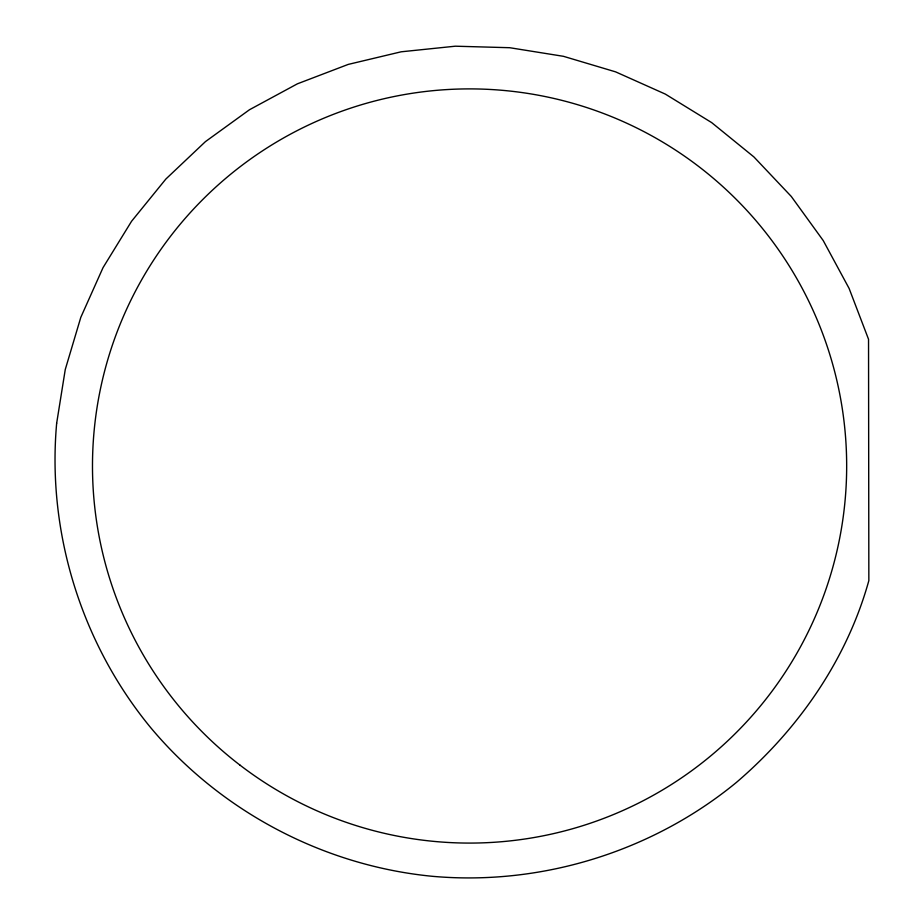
<?xml version="1.0" encoding="UTF-8"?>
<svg xmlns="http://www.w3.org/2000/svg" width="924" height="924" viewBox="0 0 924 924"><rect width="100%" height="100%" fill="white"/><g stroke="black" fill="none" stroke-linecap="round" stroke-linejoin="round"><path stroke-width="1.39" d="M56.664 423.227C46.893 531.993 81.22 643.196 150.589 727.523C220.593 811.341 323.492 865.707 432.178 876.287C540.944 886.058 652.136 851.732 736.474 782.362C798.382 729.417 846.962 659.459 868.849 580.595L868.537 339.281L849.11 288.438L823.226 240.563L791.302 196.477L753.903 156.93L711.665 122.603L665.303 94.086L615.615 71.864L563.455 56.318L509.713 47.713L455.313 46.2L401.166 51.802L348.221 64.414L297.378 83.83L249.503 109.725L205.417 141.638L165.87 179.037L131.555 221.286L103.038 267.637L80.815 317.325L65.269 369.484L56.664 423.227M240.021 765.153A377.084 377.084 0 0 0 843.439 515.211A377.084 377.084 0 0 0 325.271 117.602A377.084 377.084 0 0 0 240.021 765.153"/></g></svg>
